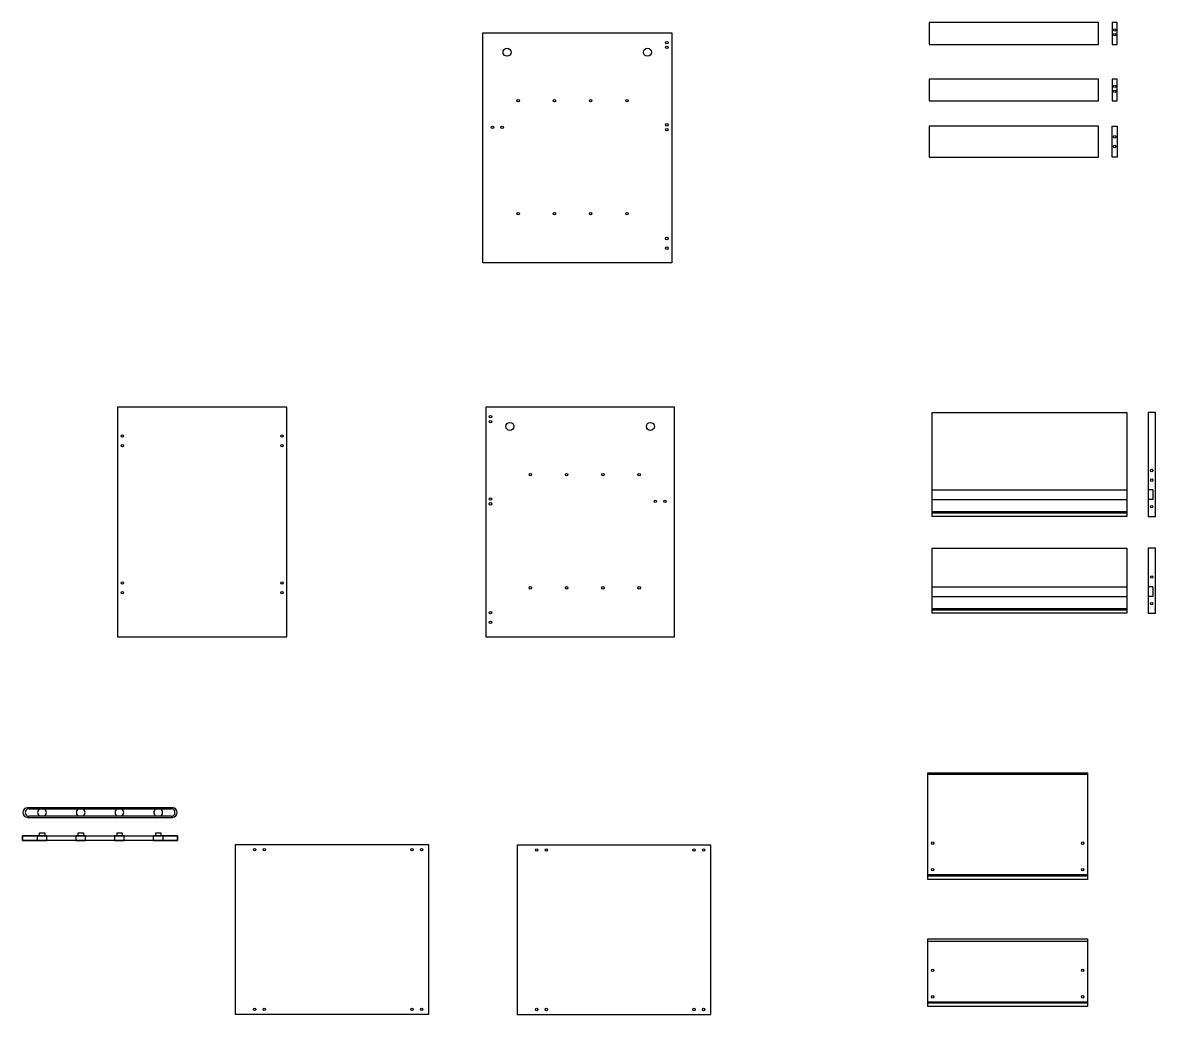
# Model space of a CAD drawing. Header units: inches. Extents: x 1052 to 2064, y 545 to 1092.
# Drawn here: x 1732.8 to 1966.9, y 886.9 to 1091.9 of the extents above; entities that cross this region are included whole.
import ezdxf

# ---------------------------------------------------------------- set-up
doc = ezdxf.new("R2010")
doc.units = ezdxf.units.IN
doc.header["$MEASUREMENT"] = 0

msp = doc.modelspace()

# ---------------------------------------------------------------- linework, layer by layer
at = {"color": 2}
for p, q in [((1958.04, 1070.48), (1959.04, 1070.48)), ((1920.82, 997.81), (1920.82, 1011.31)), ((1920.82, 1011.31), (1961.02, 1011.31)), ((1961.02, 1011.31), (1961.02, 989.81)), ((1920.82, 989.81), (1920.82, 997.81)), ((1920.82, 995.31), (1961.02, 995.31)), ((1966.44, 995.31), (1965.44, 995.31)), ((1966.44, 995.31), (1966.44, 993.31)), ((1920.82, 993.31), (1961.02, 993.31)), ((1966.44, 993.31), (1965.44, 993.31)), ((1961.02, 989.81), (1920.82, 989.81)), ((1920.82, 969.78), (1920.82, 983.28)), ((1920.82, 983.28), (1961.02, 983.28)), ((1920.82, 969.78), (1920.82, 983.28)), ((1961.02, 983.28), (1961.02, 969.78)), ((1961.02, 983.28), (1961.02, 969.78)), ((1920.82, 975.28), (1961.02, 975.28)), ((1966.44, 975.28), (1965.44, 975.28)), ((1966.44, 975.28), (1966.44, 973.28)), ((1920.82, 973.28), (1961.02, 973.28)), ((1966.44, 973.28), (1965.44, 973.28)), ((1961.02, 969.78), (1920.82, 969.78)), ((1733.85, 929.6), (1763.86, 929.6)), ((1734.19, 929.35), (1763.52, 929.35)), ((1733.85, 927.6), (1763.86, 927.6)), ((1763.52, 927.85), (1734.19, 927.85))]:
    msp.add_line(p, q, dxfattribs=at)
at = {"color": 252}
for p, q in [((1920.82, 990.81), (1961.02, 990.81)), ((1920.82, 990.56), (1961.02, 990.56)), ((1920.82, 970.78), (1961.02, 970.78)), ((1920.82, 970.53), (1961.02, 970.53)), ((1919.93, 936.53), (1952.93, 936.53)), ((1919.93, 915.76), (1952.93, 915.76)), ((1919.93, 915.51), (1952.93, 915.51)), ((1919.93, 901.99), (1952.93, 901.99)), ((1919.93, 889.49), (1952.93, 889.49)), ((1919.93, 889.24), (1952.93, 889.24))]:
    msp.add_line(p, q, dxfattribs=at)
at = {"color": 2}
for points in [[(1920.22, 1087.4), (1955.22, 1087.4), (1955.22, 1091.9), (1920.22, 1091.9)], [(1958.04, 1087.4), (1959.04, 1087.4), (1959.04, 1091.9), (1958.04, 1091.9)], [(1866.98, 1042.27), (1827.95, 1042.27), (1827.95, 1089.77), (1866.98, 1089.77)], [(1920.22, 1075.72), (1955.22, 1075.72), (1955.22, 1080.22), (1920.22, 1080.22)], [(1958.04, 1075.72), (1959.04, 1075.72), (1959.04, 1080.22), (1958.04, 1080.22)], [(1752.45, 964.91), (1787.45, 964.91), (1787.45, 1012.41), (1752.45, 1012.41)], [(1828.54, 964.91), (1867.58, 964.91), (1867.58, 1012.41), (1828.54, 1012.41)], [(1919.93, 914.76), (1919.93, 936.78), (1952.93, 936.78), (1952.93, 914.76)], [(1735.85, 922.8), (1737.85, 922.8), (1737.85, 923.8), (1735.85, 923.8)], [(1743.85, 922.8), (1745.85, 922.8), (1745.85, 923.8), (1743.85, 923.8)], [(1751.85, 922.8), (1753.85, 922.8), (1753.85, 923.8), (1751.85, 923.8)], [(1759.85, 922.8), (1761.86, 922.8), (1761.86, 923.8), (1759.85, 923.8)], [(1816.79, 921.9), (1776.79, 921.9), (1776.79, 886.9), (1816.79, 886.9)], [(1875.08, 921.87), (1835.08, 921.87), (1835.08, 886.87), (1875.08, 886.87)], [(1919.93, 888.49), (1919.93, 902.49), (1952.93, 902.49), (1952.93, 888.49)]]:
    msp.add_lwpolyline(points, close=True, dxfattribs=at)
for points in [[(1920.22, 1064.08), (1955.22, 1064.08), (1955.22, 1070.48), (1920.22, 1070.48), (1920.22, 1064.08)], [(1959.04, 1070.48), (1959.04, 1064.08), (1958.04, 1064.08), (1958.04, 1070.48)], [(1966.94, 990.81), (1966.94, 1011.31), (1965.44, 1011.31), (1965.44, 989.81), (1966.94, 989.81), (1966.94, 990.56)], [(1966.94, 970.78), (1966.94, 983.28), (1965.44, 983.28), (1965.44, 969.78), (1966.94, 969.78), (1966.94, 970.53)], [(1737.85, 923.8), (1732.85, 923.8), (1732.85, 922.8), (1737.85, 922.8), (1737.85, 923.8)], [(1732.85, 923.8), (1764.86, 923.8), (1764.86, 922.8), (1732.85, 922.8), (1732.85, 923.8)], [(1736.92, 924.38), (1737.41, 924.38), (1737.41, 923.8), (1736.34, 923.8), (1736.34, 924.38), (1736.92, 924.38)], [(1745.85, 923.8), (1743.85, 923.8), (1743.85, 922.8), (1745.85, 922.8), (1745.85, 923.8)], [(1744.92, 924.38), (1745.42, 924.38), (1745.42, 923.8), (1744.35, 923.8), (1744.35, 924.38), (1744.92, 924.38)], [(1753.85, 923.8), (1751.85, 923.8), (1751.85, 922.8), (1753.85, 922.8), (1753.85, 923.8)], [(1752.79, 924.38), (1753.42, 924.38), (1753.42, 923.8), (1752.35, 923.8), (1752.35, 924.38), (1752.79, 924.38)], [(1764.86, 923.8), (1759.85, 923.8), (1759.85, 922.8), (1764.86, 922.8), (1764.86, 923.8)], [(1760.93, 924.38), (1761.42, 924.38), (1761.42, 923.8), (1760.35, 923.8), (1760.35, 924.38), (1760.93, 924.38)]]:
    msp.add_lwpolyline(points, dxfattribs=at)
at = {"color": 252}
for centre, radius in [((1958.54, 1090.4), 0.25), ((1958.54, 1089.4), 0.25), ((1832.95, 1085.77), 0.827), ((1861.98, 1085.77), 0.827), ((1865.98, 1087.77), 0.25), ((1865.98, 1086.77), 0.25), ((1958.54, 1078.72), 0.25), ((1958.54, 1077.72), 0.25), ((1835.26, 1075.79), 0.25), ((1842.76, 1075.79), 0.25), ((1850.26, 1075.79), 0.25), ((1857.76, 1075.79), 0.25), ((1829.95, 1070.27), 0.25), ((1831.95, 1070.27), 0.25), ((1865.98, 1070.77), 0.25), ((1865.98, 1069.77), 0.25), ((1958.54, 1068.29), 0.25), ((1958.54, 1066.29), 0.25), ((1835.26, 1052.4), 0.25), ((1842.76, 1052.4), 0.25), ((1850.26, 1052.4), 0.25), ((1857.76, 1052.4), 0.25), ((1865.98, 1047.27), 0.25), ((1865.98, 1045.27), 0.25), ((1829.54, 1010.41), 0.25), ((1829.54, 1009.41), 0.25), ((1833.54, 1008.41), 0.827), ((1862.58, 1008.41), 0.827), ((1753.45, 1006.44), 0.25), ((1786.44, 1006.44), 0.25), ((1753.45, 1004.44), 0.25), ((1786.44, 1004.44), 0.25), ((1837.76, 998.44), 0.25), ((1845.26, 998.44), 0.25), ((1852.76, 998.44), 0.25), ((1860.26, 998.44), 0.25), ((1966.19, 999.31), 0.25), ((1966.19, 997.31), 0.25), ((1829.54, 993.41), 0.25), ((1829.54, 992.41), 0.25), ((1863.58, 992.91), 0.25), ((1865.58, 992.91), 0.25), ((1966.19, 991.81), 0.25), ((1753.45, 976.05), 0.25), ((1786.44, 976.05), 0.25), ((1966.19, 977.28), 0.25), ((1753.45, 974.05), 0.25), ((1786.44, 974.05), 0.25), ((1837.76, 975.05), 0.25), ((1845.26, 975.05), 0.25), ((1852.76, 975.05), 0.25), ((1860.26, 975.05), 0.25), ((1966.19, 971.78), 0.25), ((1829.54, 969.91), 0.25), ((1829.54, 967.91), 0.25), ((1920.93, 922.26), 0.25), ((1951.93, 922.26), 0.25), ((1780.79, 920.9), 0.25), ((1782.79, 920.9), 0.25), ((1813.29, 920.9), 0.25), ((1815.29, 920.9), 0.25), ((1839.08, 920.87), 0.25), ((1841.08, 920.87), 0.25), ((1871.58, 920.87), 0.25), ((1873.58, 920.87), 0.25), ((1920.93, 916.76), 0.25), ((1951.93, 916.76), 0.25), ((1920.93, 895.99), 0.25), ((1951.93, 895.99), 0.25), ((1920.93, 890.49), 0.25), ((1951.93, 890.49), 0.25), ((1780.79, 887.9), 0.25), ((1782.79, 887.9), 0.25), ((1813.29, 887.9), 0.25), ((1815.29, 887.9), 0.25), ((1839.08, 887.87), 0.25), ((1841.08, 887.87), 0.25), ((1871.58, 887.87), 0.25), ((1873.58, 887.87), 0.25)]:
    msp.add_circle(centre, radius, dxfattribs=at)
for centre in [(1966.94, 990.69), (1966.94, 970.65)]:
    msp.add_arc(centre, 0.125, 90, 270, dxfattribs=at)
at = {"color": 2}
for centre, radius, start, end in [((1733.9, 928.6), 1, 92.5875, 267.4125), ((1734.15, 928.6), 0.751, 86.5518, 273.4481), ((1736.85, 928.6), 0.9, 123.5573, 236.4427), ((1736.85, 928.6), 0.9, 303.5573, 56.4427), ((1744.85, 928.6), 0.9, 123.5573, 236.4427), ((1744.85, 928.6), 0.9, 303.5573, 56.4427), ((1752.85, 928.6), 0.9, 123.5573, 236.4427), ((1752.85, 928.6), 0.9, 303.5573, 56.4427), ((1760.86, 928.6), 0.9, 123.5573, 236.4427), ((1760.86, 928.6), 0.9, 303.5573, 56.4427), ((1763.56, 928.6), 0.751, 266.5523, 93.4486), ((1763.81, 928.6), 1, 272.5875, 87.4125)]:
    msp.add_arc(centre, radius, start, end, dxfattribs=at)

doc.saveas('drawing.dxf')
